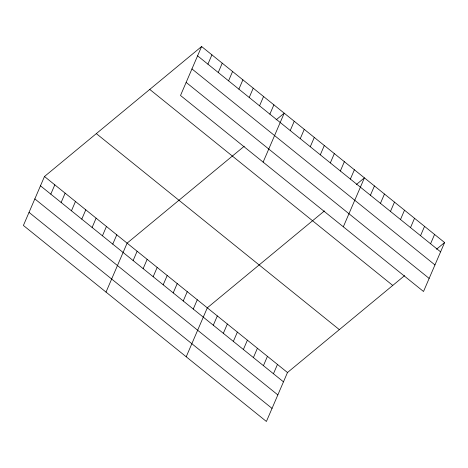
<?xml version="1.0" encoding="UTF-8"?>
<svg xmlns="http://www.w3.org/2000/svg" width="468" height="468" viewBox="0 0 468 468"><rect width="100%" height="100%" fill="white"/><g stroke="black" fill="none" stroke-linecap="round" stroke-linejoin="round"><path stroke-width="0.7" d="M201.597 46.525L180.513 95.478L423.517 291.494L444.6 242.541L201.597 46.525L44.483 176.506L23.4 225.459L266.403 421.475L287.487 372.522L404.633 275.605M50.801 194.15L54.809 184.837M61.127 202.48L65.14 193.167M71.458 210.811L75.465 201.497M81.783 219.141L85.79 209.828M92.108 227.471L96.121 218.158M102.439 235.802L106.447 226.489M112.765 244.132L116.778 234.819M106.02 292.102L127.103 243.149L244.249 146.232M207.915 64.169L211.922 54.855M133.117 260.547L137.13 251.234M218.24 72.499L222.253 63.186M143.144 268.632L147.151 259.325M228.565 80.829L232.578 71.516M153.165 276.723L157.178 267.409M238.896 89.16L242.904 79.847M163.192 284.807L167.199 275.494M249.222 97.49L253.235 88.177M173.213 292.892L177.226 283.579M259.553 105.821L263.56 96.507M183.24 300.977L187.247 291.663M269.878 114.151L273.891 104.838M193.261 309.061L197.274 299.754M263.133 162.121L284.216 113.168L276.114 119.872M186.211 356.791L207.295 307.839L324.441 210.922M290.23 130.566L294.243 121.259M213.309 325.237L217.322 315.923M300.257 138.657L304.264 129.343M223.335 333.321L227.343 324.008M310.278 146.741L314.291 137.428M233.356 341.406L237.37 332.093M320.305 154.826L324.312 145.513M243.383 349.491L247.391 340.177M330.326 162.911L334.339 153.598M253.404 357.575L257.418 348.268M340.353 170.995L344.36 161.688M263.431 365.666L267.439 356.353M350.374 179.08L354.387 169.773M273.452 373.751L277.465 364.437M343.325 226.81L364.408 177.858L356.306 184.562M370.422 195.255L374.435 185.942M380.449 203.34L384.456 194.027M390.47 211.425L394.483 202.112M400.497 219.51L404.504 210.202M410.518 227.6L414.531 218.287M420.545 235.685L424.552 226.372M430.566 243.769L434.579 234.456M436.498 249.245L444.6 242.541M197.584 55.838L440.593 251.854M191.95 68.919L434.953 264.935M186.147 82.397L429.15 278.413M149.748 89.417L392.751 285.439M96.332 133.614L339.335 329.63M44.483 176.506L287.487 372.522M40.47 185.814L283.479 381.835M34.837 198.9L277.846 394.916M29.034 212.373L272.037 408.394"/></g></svg>
